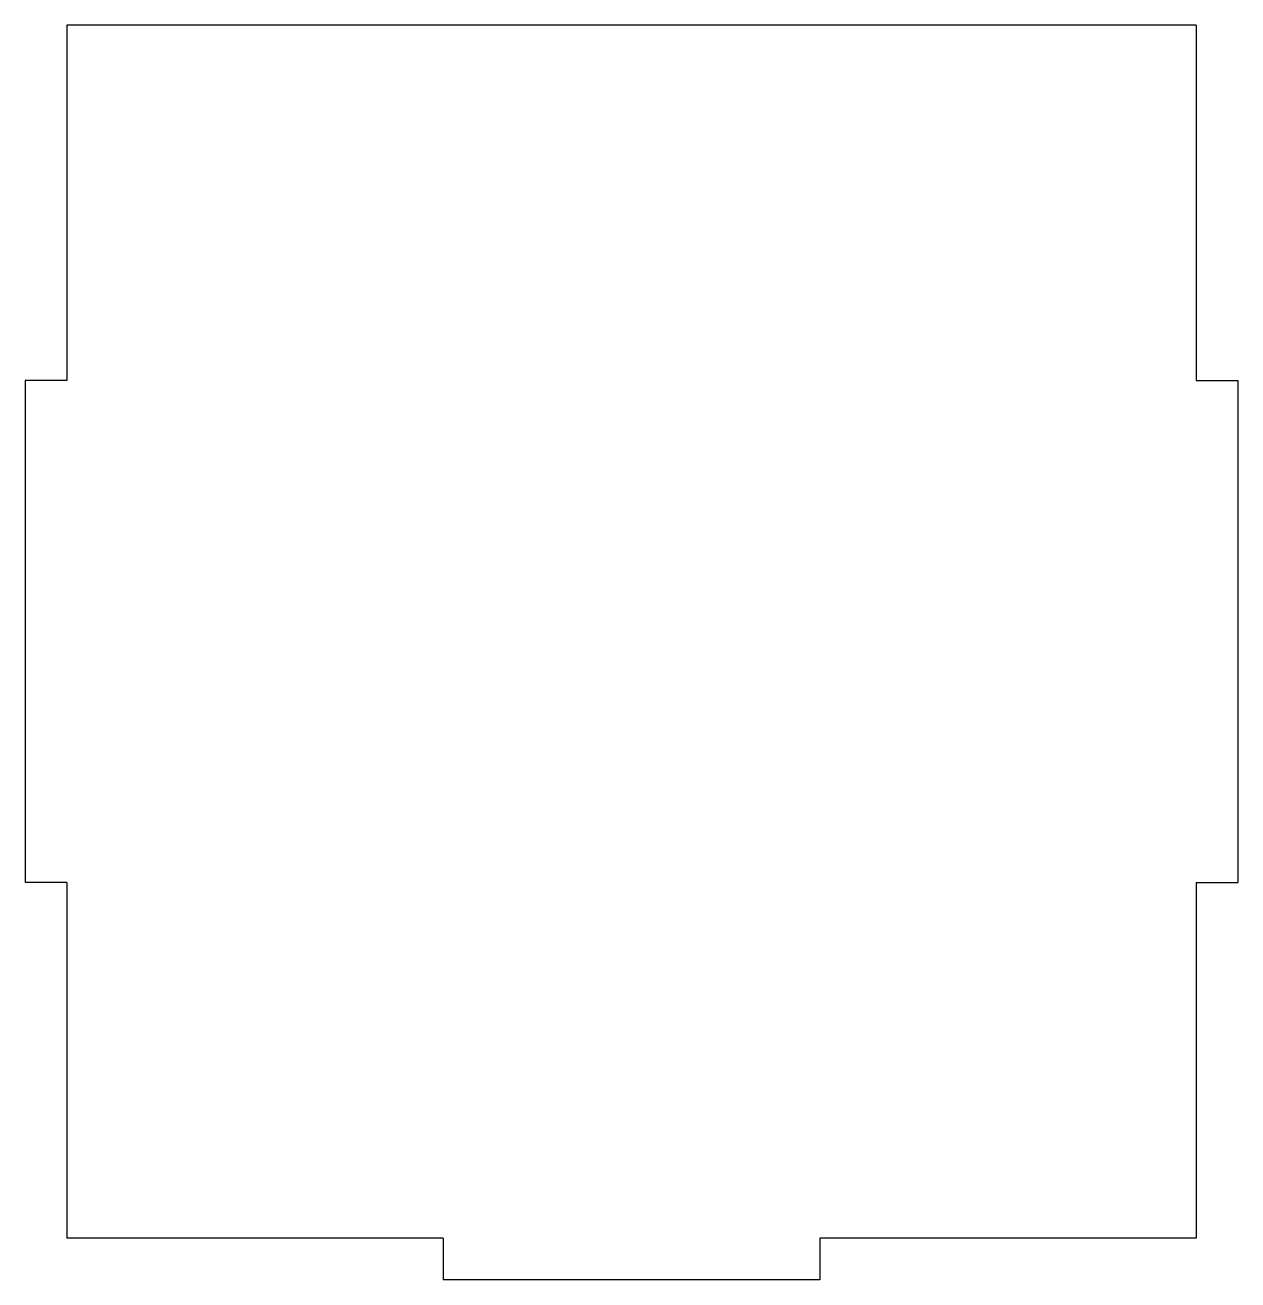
# Model space of a CAD drawing. Header units: millimetres. Extents: x -72 to 72, y -78 to 72.
import ezdxf

# ---------------------------------------------------------------- set-up
doc = ezdxf.new("R2010")
doc.units = ezdxf.units.MM

msp = doc.modelspace()

# ---------------------------------------------------------------- linework, layer by layer
at = {"color": 7, "linetype": 'Continuous', "lineweight": 25}
for p, q in [((67.5, 72.5), (-67.5, 72.5)), ((-67.5, 72.5), (-67.5, 30)), ((67.5, 72.5), (67.5, 30)), ((-67.5, 30), (-72.5, 30)), ((-72.5, 30), (-72.5, -30)), ((67.5, 30), (72.5, 30)), ((72.5, 30), (72.5, -30)), ((-67.5, -30), (-72.5, -30)), ((-67.5, -30), (-67.5, -72.5)), ((67.5, -30), (67.5, -72.5)), ((67.5, -30), (72.5, -30)), ((-22.5, -72.5), (-67.5, -72.5)), ((-22.5, -72.5), (-22.5, -77.5)), ((22.5, -72.5), (22.5, -77.5)), ((67.5, -72.5), (22.5, -72.5)), ((22.5, -77.5), (-22.5, -77.5))]:
    msp.add_line(p, q, dxfattribs=at)

doc.saveas('drawing.dxf')
